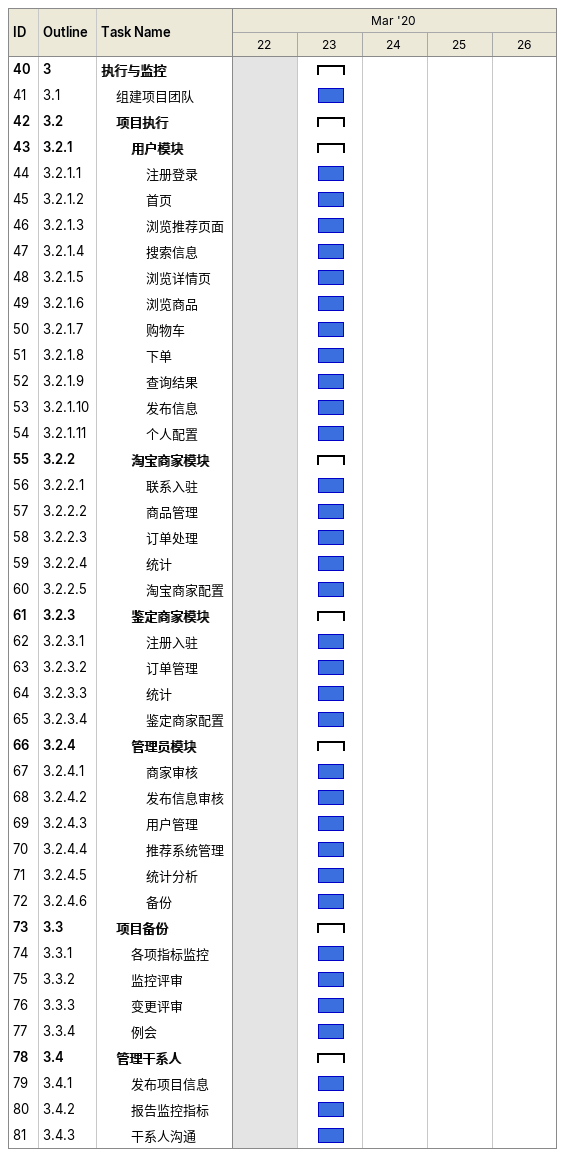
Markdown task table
| ID | WBS | Task | Start | Finish |
|---|---|---|---|---|
| 40 | 3 | **执行与监控** | 2020-03-23 | 2020-03-23 |
| 41 | 3.1 | 组建项目团队 | 2020-03-23 | 2020-03-23 |
| 42 | 3.2 | **项目执行** | 2020-03-23 | 2020-03-23 |
| 43 | 3.2.1 | **用户模块** | 2020-03-23 | 2020-03-23 |
| 44 | 3.2.1.1 | 注册登录 | 2020-03-23 | 2020-03-23 |
| 45 | 3.2.1.2 | 首页 | 2020-03-23 | 2020-03-23 |
| 46 | 3.2.1.3 | 浏览推荐页面 | 2020-03-23 | 2020-03-23 |
| 47 | 3.2.1.4 | 搜索信息 | 2020-03-23 | 2020-03-23 |
| 48 | 3.2.1.5 | 浏览详情页 | 2020-03-23 | 2020-03-23 |
| 49 | 3.2.1.6 | 浏览商品 | 2020-03-23 | 2020-03-23 |
| 50 | 3.2.1.7 | 购物车 | 2020-03-23 | 2020-03-23 |
| 51 | 3.2.1.8 | 下单 | 2020-03-23 | 2020-03-23 |
| 52 | 3.2.1.9 | 查询结果 | 2020-03-23 | 2020-03-23 |
| 53 | 3.2.1.10 | 发布信息 | 2020-03-23 | 2020-03-23 |
| 54 | 3.2.1.11 | 个人配置 | 2020-03-23 | 2020-03-23 |
| 55 | 3.2.2 | **淘宝商家模块** | 2020-03-23 | 2020-03-23 |
| 56 | 3.2.2.1 | 联系入驻 | 2020-03-23 | 2020-03-23 |
| 57 | 3.2.2.2 | 商品管理 | 2020-03-23 | 2020-03-23 |
| 58 | 3.2.2.3 | 订单处理 | 2020-03-23 | 2020-03-23 |
| 59 | 3.2.2.4 | 统计 | 2020-03-23 | 2020-03-23 |
| 60 | 3.2.2.5 | 淘宝商家配置 | 2020-03-23 | 2020-03-23 |
| 61 | 3.2.3 | **鉴定商家模块** | 2020-03-23 | 2020-03-23 |
| 62 | 3.2.3.1 | 注册入驻 | 2020-03-23 | 2020-03-23 |
| 63 | 3.2.3.2 | 订单管理 | 2020-03-23 | 2020-03-23 |
| 64 | 3.2.3.3 | 统计 | 2020-03-23 | 2020-03-23 |
| 65 | 3.2.3.4 | 鉴定商家配置 | 2020-03-23 | 2020-03-23 |
| 66 | 3.2.4 | **管理员模块** | 2020-03-23 | 2020-03-23 |
| 67 | 3.2.4.1 | 商家审核 | 2020-03-23 | 2020-03-23 |
| 68 | 3.2.4.2 | 发布信息审核 | 2020-03-23 | 2020-03-23 |
| 69 | 3.2.4.3 | 用户管理 | 2020-03-23 | 2020-03-23 |
| 70 | 3.2.4.4 | 推荐系统管理 | 2020-03-23 | 2020-03-23 |
| 71 | 3.2.4.5 | 统计分析 | 2020-03-23 | 2020-03-23 |
| 72 | 3.2.4.6 | 备份 | 2020-03-23 | 2020-03-23 |
| 73 | 3.3 | **项目备份** | 2020-03-23 | 2020-03-23 |
| 74 | 3.3.1 | 各项指标监控 | 2020-03-23 | 2020-03-23 |
| 75 | 3.3.2 | 监控评审 | 2020-03-23 | 2020-03-23 |
| 76 | 3.3.3 | 变更评审 | 2020-03-23 | 2020-03-23 |
| 77 | 3.3.4 | 例会 | 2020-03-23 | 2020-03-23 |
| 78 | 3.4 | **管理干系人** | 2020-03-23 | 2020-03-23 |
| 79 | 3.4.1 | 发布项目信息 | 2020-03-23 | 2020-03-23 |
| 80 | 3.4.2 | 报告监控指标 | 2020-03-23 | 2020-03-23 |
| 81 | 3.4.3 | 干系人沟通 | 2020-03-23 | 2020-03-23 |
